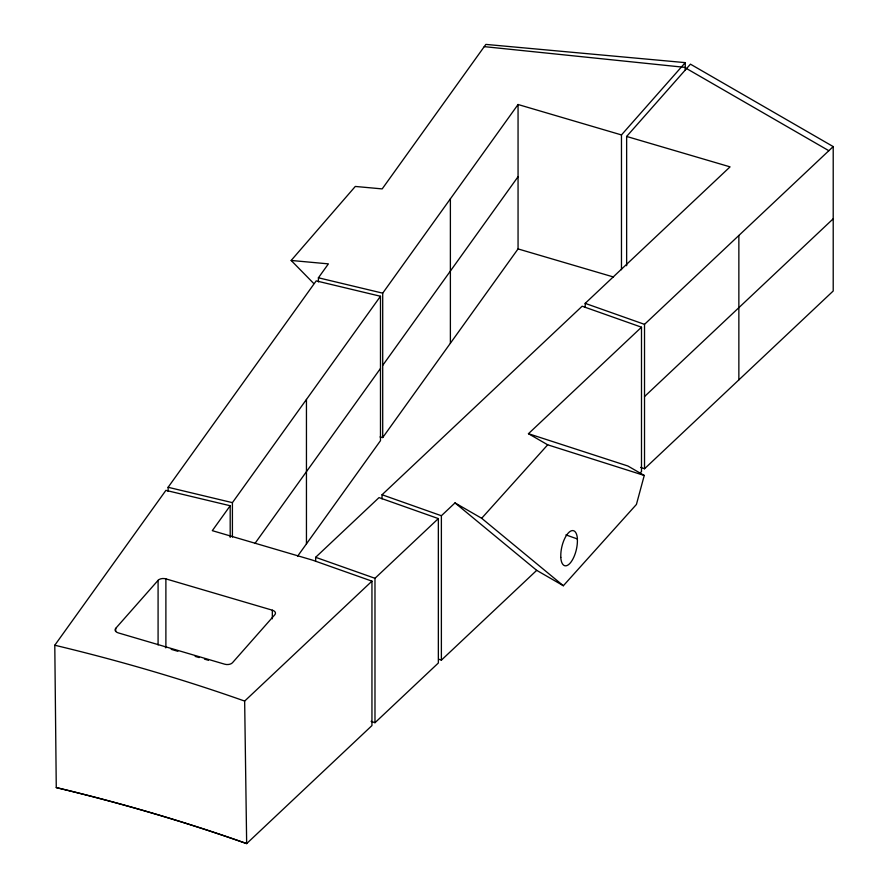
<?xml version="1.0" encoding="UTF-8"?>
<svg xmlns="http://www.w3.org/2000/svg" width="888" height="888" viewBox="0 0 888 888"><rect width="100%" height="100%" fill="white"/><g stroke="black" fill="none" stroke-linecap="round" stroke-linejoin="round"><path stroke-width="1.33" d="M382.051 498.867L382.051 494.749L582.151 306.216L641.491 327.206L528.449 433.699L627.849 465.989L644.255 475.457L636.419 504.451L563.358 585.736L536.707 570.351L455.011 502.897L441.38 515.739L441.38 660.15L438.827 659.251M230.192 505.749L212.31 530.658L312.609 560.162L371.95 581.152L371.95 725.574L246.664 843.6A1361.803 786.235 0 0 0 56.266 787.589L54.79 645.232L165.901 490.365L230.192 505.749L230.192 537.373M168.109 491.397L168.109 487.279L316.195 280.886L380.486 296.259L380.486 440.67L297.591 556.21M318.415 281.918L318.415 277.789L328.394 263.869L291.164 260.462L355.3 186.447L382.184 188.9L485.858 44.4L685.27 62.637L685.27 70.374M232.412 537.04L232.412 502.652L380.486 296.259M380.02 436.94L382.706 437.584L382.706 293.162L518.059 104.507L621.467 134.932L685.27 62.637M254.945 543.456L380.486 368.465M382.706 365.379L518.059 176.712M382.706 437.584L518.059 248.918L518.059 104.507M115.695 628.371L158.086 580.341A5.794 3.352 0 0 1 165.889 578.876L272.327 610.189A5.794 3.352 0 0 1 274.858 614.696L232.478 662.726A5.794 3.352 0 0 1 224.675 664.191L118.237 632.878A5.794 3.352 0 0 1 115.695 628.371L115.695 631.124M626.639 265.734L626.639 136.452L690.442 64.158L833.21 146.587L833.21 290.998L644.522 468.764L640.648 467.399M455.011 502.897L481.673 518.281L547.696 444.81L644.255 475.457M315.64 561.438L315.64 557.309L379.021 497.602L438.35 518.592L438.35 663.003L374.98 722.71L371.106 721.345M585.181 307.481L585.181 303.363L730.058 166.866L626.639 136.452M56.266 787.589C120.635 802.985 184.271 821.533 246.664 843.6L244.655 701.076L371.95 581.152M374.98 722.71L374.98 578.299L438.35 518.592M644.522 468.764L644.522 324.353L833.21 146.587M644.522 396.559L833.21 218.792M441.38 660.15L536.707 570.351M639.527 473.471L641.491 471.628L641.491 327.206M484.249 46.631L684.404 67.31L828.837 150.705M318.415 277.789L382.706 293.162M168.109 487.279L232.412 502.652M518.059 248.918L613.519 277.001M171.206 649.339L177.855 651.293M195.16 656.387L199.145 657.564M204.473 659.129L208.458 660.295M585.181 303.363L644.522 324.353M565.911 534.898L577.4 538.961M382.051 494.749L441.38 515.739M315.64 557.309L374.98 578.299M528.449 433.699L547.696 444.81M481.673 518.281L563.358 585.736M291.164 260.462L313.597 283.35M738.86 235.464L738.86 379.886M621.467 134.932L621.467 269.719M450.383 198.834L450.383 343.256M306.449 399.456L306.449 543.867M272.327 610.189L272.327 618.803M165.889 578.876L165.889 647.774A5.794 3.352 0 0 0 165.412 647.652M158.086 580.341L158.086 644.932M560.85 557.364A17.993 7.404 -76.4 0 1 568.142 533.177A17.993 7.404 -76.4 0 1 577.422 538.927M577.344 539.016A17.993 7.404 -76.4 0 1 570.063 563.214A17.993 7.404 -76.4 0 1 560.772 557.453M54.79 645.232A1357.952 784.004 0 0 1 244.655 701.076"/></g></svg>
